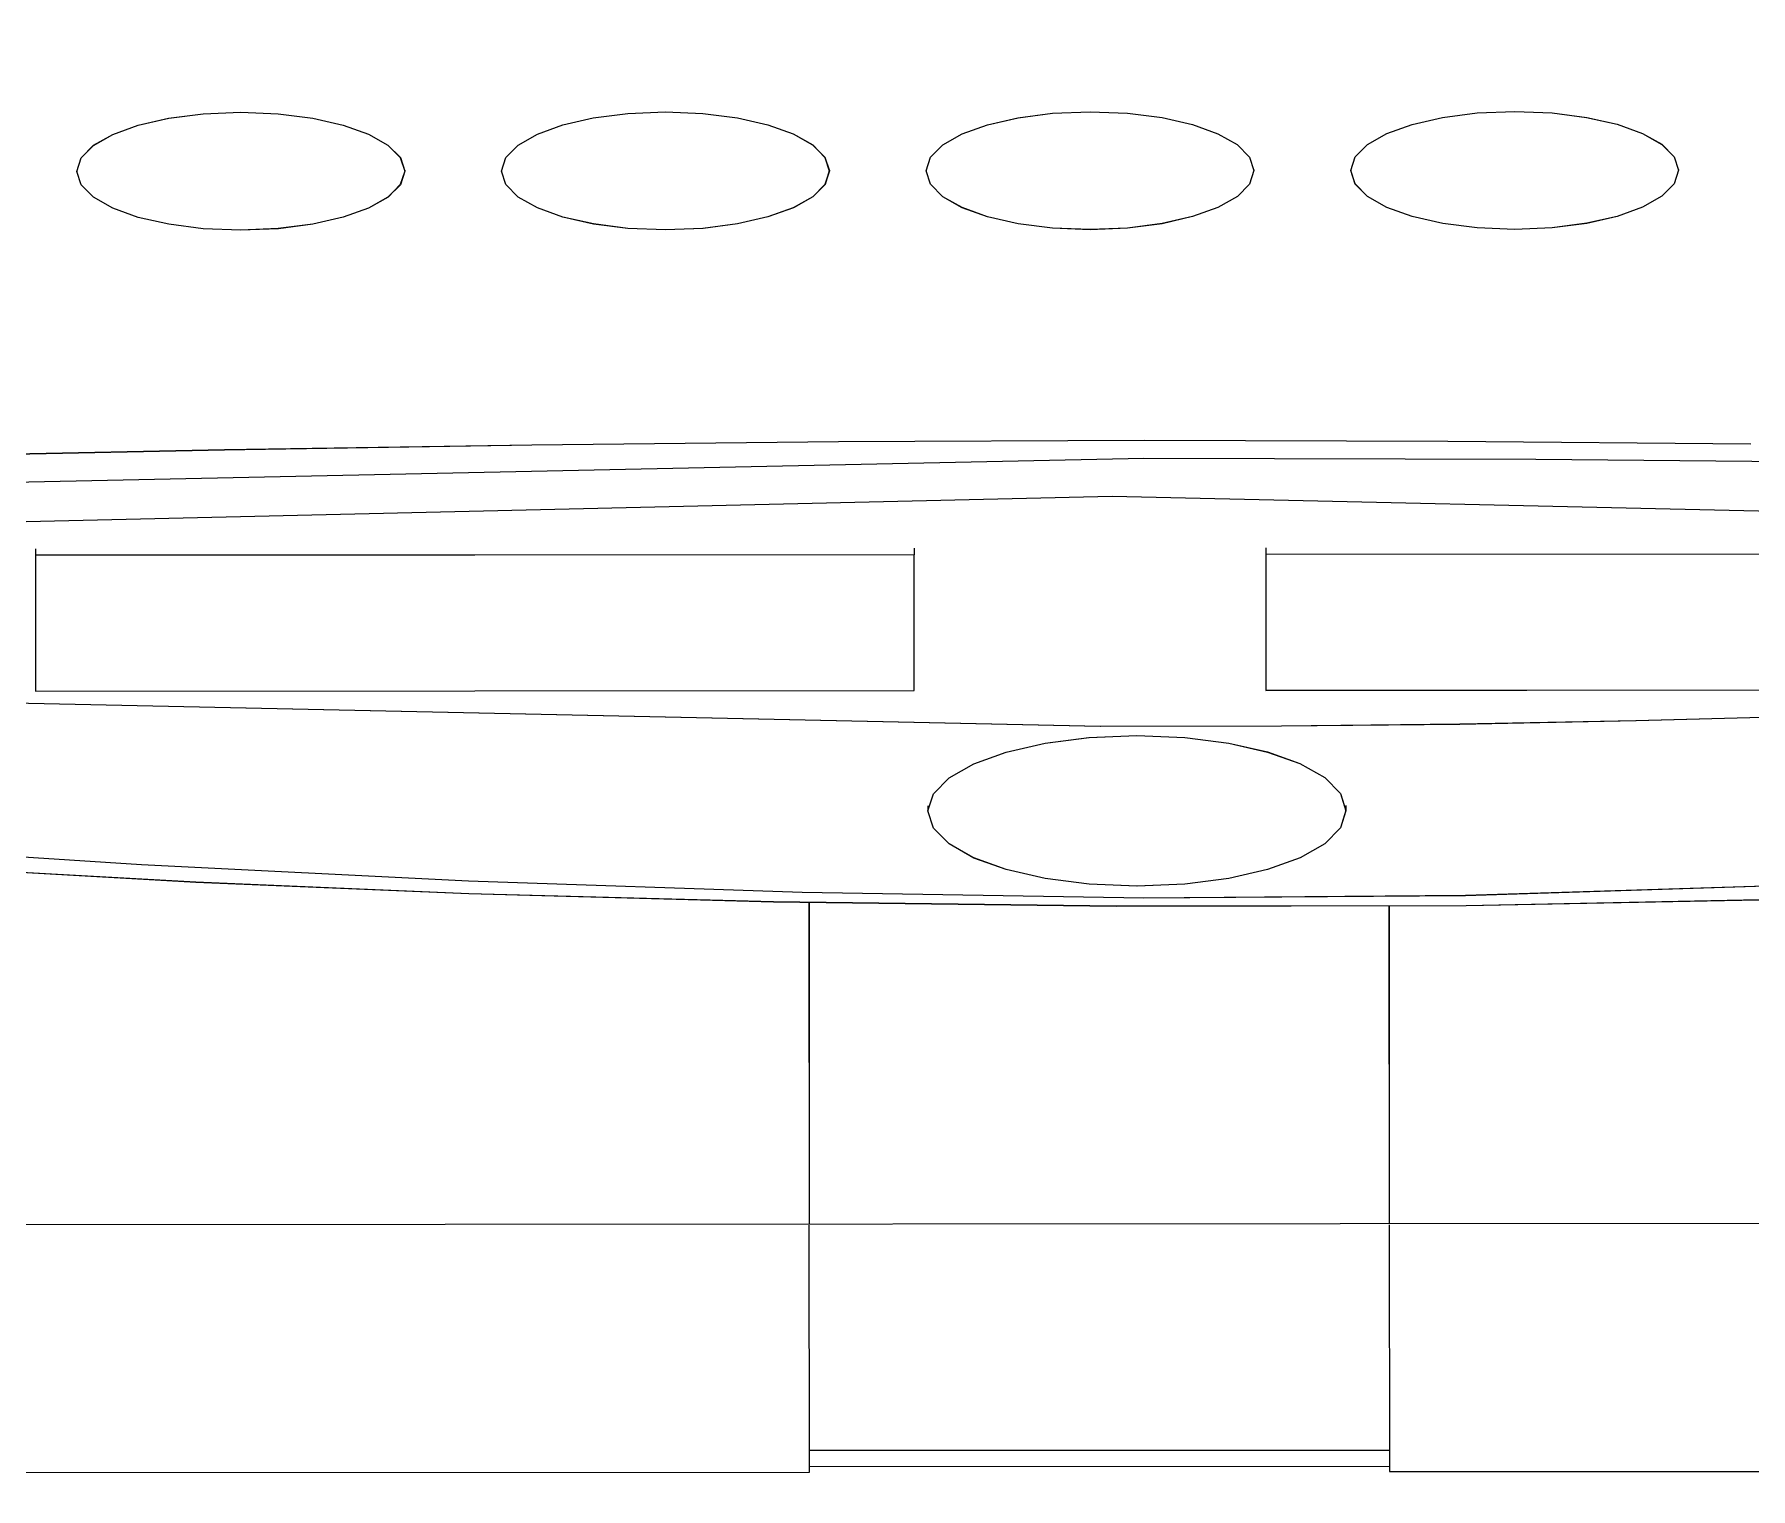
# Model space of a CAD drawing. Extents: x 5706208 to 5786773, y -2031603 to -1909573.
# Drawn here: x 5761438.3 to 5761622.8, y -1986992.2 to -1986835.8 of the extents above; entities that cross this region are included whole.
import ezdxf

# ---------------------------------------------------------------- set-up
doc = ezdxf.new("R2010")
doc.units = 0
doc.header["$LTSCALE"] = 1000
doc.header["$MEASUREMENT"] = 0
doc.layers.get('0').update_dxf_attribs({"linetype": 'CONTINUOUS'})
doc.layers.add('FURNITURE-r', color=44, linetype='CONTINUOUS')
doc.layers.add('WALL', color=7, linetype='CONTINUOUS')

# ---------------------------------------------------------------- blocks, each defined once
blk = doc.blocks.new('A$C57315646')
at = {"layer": 'FURNITURE-r', "color": 15, "lineweight": 0}
for p, q in [((2.49438, 0.66771), (2.49937, 0.43173)), ((2.41705, 0.24121), (2.41679, 0.62985)), ((2.39011, 0.62185), (2.39021, 0.46774)), ((2.45786, 0.57427), (2.45565, 0.53964)), ((2.50026, 0.53071), (2.49958, 0.56388)), ((2.49231, 0.56253), (2.49529, 0.43516)), ((2.45525, 0.56045), (2.45375, 0.53378)), ((2.47315, 0.55852), (2.47053, 0.43643)), ((2.48963, 0.55103), (2.4743, 0.55102)), ((2.4743, 0.55102), (2.47436, 0.45646)), ((2.48899, 0.45647), (2.48892, 0.55102)), ((2.52747, 0.54479), (2.52881, 0.54612)), ((2.52881, 0.54612), (2.53026, 0.54659)), ((2.53026, 0.54659), (2.53172, 0.54612)), ((2.53035, 0.54659), (2.53026, 0.54659)), ((2.53172, 0.54612), (2.53306, 0.54479)), ((2.52629, 0.54271), (2.52747, 0.54479)), ((2.53306, 0.54479), (2.53424, 0.54271)), ((2.52531, 0.53997), (2.52629, 0.54271)), ((2.53424, 0.54271), (2.53523, 0.53998)), ((2.45565, 0.53964), (2.45387, 0.50444)), ((2.52456, 0.5367), (2.52531, 0.53997)), ((2.53523, 0.53998), (2.53598, 0.5367)), ((2.52409, 0.53298), (2.52456, 0.5367)), ((2.53598, 0.5367), (2.53646, 0.53299)), ((2.45375, 0.53378), (2.45251, 0.50439)), ((2.52392, 0.52894), (2.52409, 0.53298)), ((2.53646, 0.53299), (2.53663, 0.52895)), ((2.50079, 0.49761), (2.50026, 0.53071)), ((2.52409, 0.5249), (2.52392, 0.52894)), ((2.53663, 0.52895), (2.53647, 0.52491)), ((2.52457, 0.52119), (2.52409, 0.5249)), ((2.53647, 0.52491), (2.53599, 0.52119)), ((2.52532, 0.51791), (2.52457, 0.52119)), ((2.53599, 0.52119), (2.53524, 0.51792)), ((2.52631, 0.51518), (2.52532, 0.51791)), ((2.53524, 0.51792), (2.53426, 0.51518)), ((2.52749, 0.5131), (2.52631, 0.51518)), ((2.53426, 0.51518), (2.53308, 0.5131)), ((2.52883, 0.51177), (2.52749, 0.5131)), ((2.53029, 0.5113), (2.52883, 0.51177)), ((2.53174, 0.51177), (2.53029, 0.5113)), ((2.53308, 0.5131), (2.53174, 0.51177)), ((2.53037, 0.5113), (2.53029, 0.5113)), ((2.45251, 0.50439), (2.45163, 0.4716)), ((2.45387, 0.50444), (2.45264, 0.46852)), ((2.52884, 0.50041), (2.53029, 0.50088)), ((2.53029, 0.50088), (2.53175, 0.50042)), ((2.53038, 0.50088), (2.53029, 0.50088)), ((2.52632, 0.497), (2.5275, 0.49909)), ((2.5275, 0.49909), (2.52884, 0.50041)), ((2.53175, 0.50042), (2.53309, 0.49909)), ((2.53309, 0.49909), (2.53427, 0.49701)), ((2.50114, 0.4646), (2.50079, 0.49761)), ((2.52534, 0.49427), (2.52632, 0.497)), ((2.53427, 0.49701), (2.53526, 0.49427)), ((2.52459, 0.49099), (2.52534, 0.49427)), ((2.53526, 0.49427), (2.53601, 0.491)), ((2.52412, 0.48728), (2.52459, 0.49099)), ((2.53601, 0.491), (2.53649, 0.48729)), ((2.52395, 0.48324), (2.52412, 0.48728)), ((2.53649, 0.48729), (2.53666, 0.48324)), ((2.52412, 0.47919), (2.52395, 0.48324)), ((2.53666, 0.48324), (2.5365, 0.4792)), ((2.5246, 0.47548), (2.52412, 0.47919)), ((2.5365, 0.4792), (2.53602, 0.47549)), ((2.52536, 0.47221), (2.5246, 0.47548)), ((2.53602, 0.47549), (2.53527, 0.47221)), ((2.45163, 0.4716), (2.45116, 0.43474)), ((2.52634, 0.46947), (2.52536, 0.47221)), ((2.53527, 0.47221), (2.53429, 0.46948)), ((2.52752, 0.46739), (2.52634, 0.46947)), ((2.53429, 0.46948), (2.53311, 0.46739)), ((2.39021, 0.46774), (2.41681, 0.46776)), ((2.3908, 0.46774), (2.39084, 0.40532)), ((2.39255, 0.46774), (2.39259, 0.40532)), ((2.45158, 0.46778), (2.41698, 0.46776)), ((2.45264, 0.46852), (2.45206, 0.43174)), ((2.52886, 0.46606), (2.52752, 0.46739)), ((2.53311, 0.46739), (2.53177, 0.46607)), ((2.53032, 0.4656), (2.52886, 0.46606)), ((2.53177, 0.46607), (2.53032, 0.4656)), ((2.5304, 0.4656), (2.53032, 0.4656)), ((2.50128, 0.4317), (2.50114, 0.4646)), ((2.47436, 0.45646), (2.48899, 0.45647)), ((2.4897, 0.45647), (2.48899, 0.45647)), ((2.45954, 0.45439), (2.4614, 0.45499)), ((2.4614, 0.45499), (2.46325, 0.45439)), ((2.46196, 0.45499), (2.4614, 0.45499)), ((2.52753, 0.45338), (2.52887, 0.45471)), ((2.52887, 0.45471), (2.53032, 0.45518)), ((2.53032, 0.45518), (2.53178, 0.45471)), ((2.53041, 0.45518), (2.53032, 0.45518)), ((2.53178, 0.45471), (2.53312, 0.45338)), ((2.45633, 0.45004), (2.45784, 0.45269)), ((2.45784, 0.45269), (2.45954, 0.45439)), ((2.46325, 0.45439), (2.46496, 0.4527)), ((2.46496, 0.4527), (2.46647, 0.45004)), ((2.52635, 0.4513), (2.52753, 0.45338)), ((2.53312, 0.45338), (2.5343, 0.4513)), ((2.52537, 0.44856), (2.52635, 0.4513)), ((2.5343, 0.4513), (2.53529, 0.44857)), ((2.45508, 0.44655), (2.45633, 0.45004)), ((2.46647, 0.45004), (2.46773, 0.44656)), ((2.52462, 0.44529), (2.52537, 0.44856)), ((2.53529, 0.44857), (2.53604, 0.44529)), ((2.45412, 0.44237), (2.45508, 0.44655)), ((2.46773, 0.44656), (2.46869, 0.44238)), ((2.52415, 0.44157), (2.52462, 0.44529)), ((2.53604, 0.44529), (2.53652, 0.44158)), ((2.45352, 0.43764), (2.45412, 0.44237)), ((2.46869, 0.44238), (2.4693, 0.43765)), ((2.52398, 0.43753), (2.52415, 0.44157)), ((2.53652, 0.44158), (2.53669, 0.43754)), ((2.45331, 0.43248), (2.45352, 0.43764)), ((2.4693, 0.43765), (2.46952, 0.43249)), ((2.47053, 0.43643), (2.47055, 0.41692)), ((2.52415, 0.43349), (2.52398, 0.43753)), ((2.53669, 0.43754), (2.53653, 0.4335)), ((2.45116, 0.43474), (2.45123, 0.39704)), ((2.49529, 0.43516), (2.49244, 0.30926)), ((2.45352, 0.42733), (2.45331, 0.43248)), ((2.46952, 0.43249), (2.46931, 0.42734)), ((2.52463, 0.42978), (2.52415, 0.43349)), ((2.53653, 0.4335), (2.53605, 0.42978)), ((2.45206, 0.43174), (2.45231, 0.39714)), ((2.49937, 0.43173), (2.49926, 0.38956)), ((2.50118, 0.39901), (2.50128, 0.4317)), ((2.52539, 0.4265), (2.52463, 0.42978)), ((2.53605, 0.42978), (2.5353, 0.42651)), ((2.45414, 0.42259), (2.45352, 0.42733)), ((2.46931, 0.42734), (2.4687, 0.4226)), ((2.52637, 0.42377), (2.52539, 0.4265)), ((2.5353, 0.42651), (2.53432, 0.42377)), ((2.52755, 0.42168), (2.52637, 0.42377)), ((2.53432, 0.42377), (2.53314, 0.42169)), ((2.4551, 0.41842), (2.45414, 0.42259)), ((2.4687, 0.4226), (2.46774, 0.41843)), ((2.52889, 0.42036), (2.52755, 0.42168)), ((2.53314, 0.42169), (2.5318, 0.42036)), ((2.53035, 0.41989), (2.52889, 0.42036)), ((2.5318, 0.42036), (2.53035, 0.41989)), ((2.53043, 0.41989), (2.53035, 0.41989)), ((2.45636, 0.41493), (2.4551, 0.41842)), ((2.46774, 0.41843), (2.46649, 0.41494)), ((2.48972, 0.41862), (2.47438, 0.41861)), ((2.47438, 0.41861), (2.47445, 0.32406)), ((2.48907, 0.32406), (2.48901, 0.41862)), ((2.47055, 0.41692), (2.47076, 0.39772)), ((2.45786, 0.41228), (2.45636, 0.41493)), ((2.46649, 0.41494), (2.46499, 0.41228)), ((2.45957, 0.41058), (2.45786, 0.41228)), ((2.46499, 0.41228), (2.46328, 0.41059)), ((2.46143, 0.40999), (2.45957, 0.41058)), ((2.46328, 0.41059), (2.46143, 0.40999)), ((2.46199, 0.40999), (2.46143, 0.40999)), ((2.52756, 0.40767), (2.5289, 0.409)), ((2.5289, 0.409), (2.53035, 0.40947)), ((2.53035, 0.40947), (2.53181, 0.40901)), ((2.53044, 0.40947), (2.53035, 0.40947)), ((2.53181, 0.40901), (2.53315, 0.40768)), ((2.52638, 0.40559), (2.52756, 0.40767)), ((2.53315, 0.40768), (2.53433, 0.40559)), ((2.41685, 0.40533), (2.39026, 0.40531)), ((2.39026, 0.40531), (2.39036, 0.25121)), ((2.45122, 0.40536), (2.41702, 0.40533)), ((2.5254, 0.40286), (2.52638, 0.40559)), ((2.53433, 0.40559), (2.53532, 0.40286)), ((2.52465, 0.39958), (2.5254, 0.40286)), ((2.53532, 0.40286), (2.53607, 0.39959)), ((2.52418, 0.39587), (2.52465, 0.39958)), ((2.53607, 0.39959), (2.53655, 0.39588)), ((2.47076, 0.39772), (2.47113, 0.37877)), ((2.50088, 0.36643), (2.50118, 0.39901)), ((2.45123, 0.39704), (2.45188, 0.3637)), ((2.45231, 0.39714), (2.45339, 0.36258)), ((2.52401, 0.39182), (2.52418, 0.39587)), ((2.53655, 0.39588), (2.53672, 0.39183)), ((2.52418, 0.38778), (2.52401, 0.39182)), ((2.53672, 0.39183), (2.53656, 0.38779)), ((2.49926, 0.38956), (2.4989, 0.35115)), ((2.52466, 0.38407), (2.52418, 0.38778)), ((2.53656, 0.38779), (2.53608, 0.38408)), ((2.52542, 0.38079), (2.52466, 0.38407)), ((2.53608, 0.38408), (2.53533, 0.3808)), ((2.5264, 0.37806), (2.52542, 0.38079)), ((2.53533, 0.3808), (2.53435, 0.37807)), ((2.47113, 0.37877), (2.47163, 0.36003)), ((2.52758, 0.37598), (2.5264, 0.37806)), ((2.53435, 0.37807), (2.53317, 0.37598)), ((2.52892, 0.37465), (2.52758, 0.37598)), ((2.53317, 0.37598), (2.53183, 0.37465)), ((2.53038, 0.37419), (2.52892, 0.37465)), ((2.53183, 0.37465), (2.53038, 0.37419)), ((2.53046, 0.37419), (2.53038, 0.37419))]:
    blk.add_line(p, q, dxfattribs=at)

msp = doc.modelspace()

# ---------------------------------------------------------------- linework, layer by layer
at = {"layer": 'FURNITURE-r', "color": 15, "lineweight": 0}
for p, q in [((5761446.74, -1986846.53), (5761449.47, -1986845.55)), ((5761449.47, -1986845.55), (5761452.74, -1986844.8)), ((5761452.74, -1986844.8), (5761456.45, -1986844.32)), ((5761456.45, -1986844.32), (5761460.49, -1986844.15)), ((5761460.49, -1986844.15), (5761464.53, -1986844.31)), ((5761464.53, -1986844.31), (5761468.23, -1986844.79)), ((5761468.23, -1986844.79), (5761471.51, -1986845.53)), ((5761471.51, -1986845.53), (5761474.24, -1986846.52)), ((5761492.4, -1986846.5), (5761495.13, -1986845.52)), ((5761495.13, -1986845.52), (5761498.4, -1986844.77)), ((5761498.4, -1986844.77), (5761502.11, -1986844.29)), ((5761502.11, -1986844.29), (5761506.15, -1986844.12)), ((5761506.15, -1986844.12), (5761510.19, -1986844.28)), ((5761510.19, -1986844.28), (5761513.89, -1986844.76)), ((5761513.89, -1986844.76), (5761517.17, -1986845.5)), ((5761517.17, -1986845.5), (5761519.9, -1986846.49)), ((5761538.06, -1986846.47), (5761540.79, -1986845.49)), ((5761540.79, -1986845.49), (5761544.06, -1986844.74)), ((5761544.06, -1986844.74), (5761547.77, -1986844.26)), ((5761547.77, -1986844.26), (5761551.81, -1986844.09)), ((5761551.81, -1986844.09), (5761555.85, -1986844.25)), ((5761555.85, -1986844.25), (5761559.55, -1986844.73)), ((5761559.55, -1986844.73), (5761562.83, -1986845.47)), ((5761562.83, -1986845.47), (5761565.56, -1986846.46)), ((5761583.72, -1986846.44), (5761586.45, -1986845.46)), ((5761586.45, -1986845.46), (5761589.72, -1986844.71)), ((5761589.72, -1986844.71), (5761593.43, -1986844.23)), ((5761593.43, -1986844.23), (5761597.47, -1986844.06)), ((5761597.47, -1986844.06), (5761601.51, -1986844.22)), ((5761601.51, -1986844.22), (5761605.21, -1986844.7)), ((5761605.21, -1986844.7), (5761608.49, -1986845.44)), ((5761608.49, -1986845.44), (5761611.22, -1986846.43)), ((5761443.33, -1986849.05), (5761444.66, -1986847.71)), ((5761444.66, -1986847.71), (5761446.74, -1986846.53)), ((5761474.24, -1986846.52), (5761476.32, -1986847.69)), ((5761476.32, -1986847.69), (5761477.65, -1986849.03)), ((5761488.99, -1986849.02), (5761490.32, -1986847.68)), ((5761490.32, -1986847.68), (5761492.4, -1986846.5)), ((5761519.9, -1986846.49), (5761521.98, -1986847.66)), ((5761521.98, -1986847.66), (5761523.31, -1986849)), ((5761534.65, -1986848.99), (5761535.98, -1986847.65)), ((5761535.98, -1986847.65), (5761538.06, -1986846.47)), ((5761565.56, -1986846.46), (5761567.64, -1986847.63)), ((5761567.64, -1986847.63), (5761568.97, -1986848.97)), ((5761580.31, -1986848.96), (5761581.64, -1986847.62)), ((5761581.64, -1986847.62), (5761583.72, -1986846.44)), ((5761611.22, -1986846.43), (5761613.3, -1986847.6)), ((5761613.3, -1986847.6), (5761614.63, -1986848.94)), ((5761442.87, -1986850.51), (5761443.33, -1986849.05)), ((5761477.65, -1986849.03), (5761478.12, -1986850.48)), ((5761488.53, -1986850.48), (5761488.99, -1986849.02)), ((5761523.31, -1986849), (5761523.78, -1986850.45)), ((5761534.19, -1986850.45), (5761534.65, -1986848.99)), ((5761568.97, -1986848.97), (5761569.44, -1986850.42)), ((5761579.85, -1986850.42), (5761580.31, -1986848.96)), ((5761614.63, -1986848.94), (5761615.1, -1986850.39)), ((5761442.87, -1986850.43), (5761442.87, -1986850.51)), ((5761443.33, -1986851.96), (5761442.87, -1986850.51)), ((5761478.12, -1986850.48), (5761477.65, -1986851.94)), ((5761478.12, -1986850.4), (5761478.12, -1986850.48)), ((5761488.53, -1986850.4), (5761488.53, -1986850.48)), ((5761488.99, -1986851.93), (5761488.53, -1986850.48)), ((5761523.78, -1986850.45), (5761523.31, -1986851.91)), ((5761523.78, -1986850.37), (5761523.78, -1986850.45)), ((5761534.19, -1986850.37), (5761534.19, -1986850.45)), ((5761534.65, -1986851.9), (5761534.19, -1986850.45)), ((5761569.44, -1986850.42), (5761568.97, -1986851.88)), ((5761569.44, -1986850.34), (5761569.44, -1986850.42)), ((5761579.85, -1986850.34), (5761579.85, -1986850.42)), ((5761580.31, -1986851.87), (5761579.85, -1986850.42)), ((5761615.1, -1986850.39), (5761614.63, -1986851.85)), ((5761615.1, -1986850.31), (5761615.1, -1986850.39)), ((5761444.66, -1986853.3), (5761443.33, -1986851.96)), ((5761477.65, -1986851.94), (5761476.33, -1986853.28)), ((5761490.32, -1986853.27), (5761488.99, -1986851.93)), ((5761521.99, -1986853.25), (5761519.9, -1986854.43)), ((5761523.31, -1986851.91), (5761521.99, -1986853.25)), ((5761535.98, -1986853.24), (5761534.65, -1986851.9)), ((5761538.06, -1986854.41), (5761535.98, -1986853.24)), ((5761567.65, -1986853.22), (5761565.56, -1986854.4)), ((5761568.97, -1986851.88), (5761567.65, -1986853.22)), ((5761581.64, -1986853.21), (5761580.31, -1986851.87)), ((5761583.72, -1986854.38), (5761581.64, -1986853.21)), ((5761613.3, -1986853.18), (5761611.22, -1986854.37)), ((5761614.63, -1986851.85), (5761613.3, -1986853.18)), ((5761446.74, -1986854.47), (5761444.66, -1986853.3)), ((5761449.48, -1986855.46), (5761446.74, -1986854.47)), ((5761474.24, -1986854.46), (5761471.51, -1986855.44)), ((5761476.33, -1986853.28), (5761474.24, -1986854.46)), ((5761492.4, -1986854.44), (5761490.32, -1986853.27)), ((5761495.14, -1986855.43), (5761492.4, -1986854.44)), ((5761519.9, -1986854.43), (5761517.17, -1986855.41)), ((5761540.8, -1986855.4), (5761538.06, -1986854.41)), ((5761565.56, -1986854.4), (5761562.83, -1986855.38)), ((5761586.45, -1986855.36), (5761583.72, -1986854.38)), ((5761611.22, -1986854.37), (5761608.49, -1986855.35)), ((5761452.75, -1986856.2), (5761449.48, -1986855.46)), ((5761456.46, -1986856.68), (5761452.75, -1986856.2)), ((5761460.5, -1986856.84), (5761456.46, -1986856.68)), ((5761464.53, -1986856.67), (5761460.5, -1986856.84)), ((5761468.24, -1986856.19), (5761464.53, -1986856.67)), ((5761471.51, -1986855.44), (5761468.24, -1986856.19)), ((5761498.41, -1986856.17), (5761495.14, -1986855.43)), ((5761502.12, -1986856.65), (5761498.41, -1986856.17)), ((5761506.16, -1986856.81), (5761502.12, -1986856.65)), ((5761510.19, -1986856.64), (5761506.16, -1986856.81)), ((5761513.9, -1986856.16), (5761510.19, -1986856.64)), ((5761517.17, -1986855.41), (5761513.9, -1986856.16)), ((5761544.07, -1986856.14), (5761540.8, -1986855.4)), ((5761547.78, -1986856.62), (5761544.07, -1986856.14)), ((5761551.82, -1986856.78), (5761547.78, -1986856.62)), ((5761555.85, -1986856.61), (5761551.82, -1986856.78)), ((5761559.56, -1986856.13), (5761555.85, -1986856.61)), ((5761562.83, -1986855.38), (5761559.56, -1986856.13)), ((5761589.73, -1986856.11), (5761586.45, -1986855.36)), ((5761593.44, -1986856.59), (5761589.73, -1986856.11)), ((5761597.48, -1986856.75), (5761593.44, -1986856.59)), ((5761601.51, -1986856.58), (5761597.48, -1986856.75)), ((5761605.22, -1986856.1), (5761601.51, -1986856.58)), ((5761608.49, -1986855.35), (5761605.22, -1986856.1)), ((5761458.73, -1986880.48), (5761425.59, -1986881.16)), ((5761491.8, -1986879.95), (5761458.73, -1986880.48)), ((5761524.77, -1986879.6), (5761491.8, -1986879.95)), ((5761557.64, -1986879.46), (5761524.77, -1986879.6)), ((5761590.3, -1986879.56), (5761557.64, -1986879.46)), ((5761622.85, -1986879.86), (5761590.3, -1986879.56)), ((5761321.86, -1986886.35), (5761557.61, -1986881.37)), ((5761557.61, -1986881.37), (5761599.73, -1986881.48)), ((5761599.73, -1986881.48), (5761638.11, -1986881.84)), ((5761426.94, -1986888.42), (5761554.18, -1986885.44)), ((5761554.18, -1986885.44), (5761679.96, -1986888.3)), ((5761438.43, -1986891.1), (5761438.44, -1986906.42)), ((5761532.89, -1986891.74), (5761438.43, -1986891.81)), ((5761532.89, -1986891.03), (5761532.89, -1986891.74)), ((5761532.9, -1986906.36), (5761532.89, -1986891.74)), ((5761570.71, -1986891.01), (5761570.72, -1986906.33)), ((5761665.17, -1986891.66), (5761570.71, -1986891.72)), ((5761438.44, -1986906.42), (5761532.9, -1986906.36)), ((5761570.72, -1986906.33), (5761665.18, -1986906.27)), ((5761430.94, -1986907.57), (5761552.92, -1986910.18)), ((5761552.92, -1986910.18), (5761572.4, -1986910.16)), ((5761572.4, -1986910.16), (5761591.58, -1986909.95)), ((5761591.58, -1986909.95), (5761610.51, -1986909.58)), ((5761610.51, -1986909.58), (5761629.24, -1986909.08)), ((5761542.8, -1986912.98), (5761546.97, -1986912.02)), ((5761546.97, -1986912.02), (5761551.7, -1986911.41)), ((5761551.7, -1986911.41), (5761556.85, -1986911.19)), ((5761556.85, -1986911.19), (5761562, -1986911.4)), ((5761562, -1986911.4), (5761566.73, -1986912.01)), ((5761566.73, -1986912.01), (5761570.9, -1986912.96)), ((5761539.32, -1986914.24), (5761542.8, -1986912.98)), ((5761570.9, -1986912.96), (5761574.38, -1986914.22)), ((5761534.97, -1986917.45), (5761536.66, -1986915.74)), ((5761536.66, -1986915.74), (5761539.32, -1986914.24)), ((5761574.38, -1986914.22), (5761577.04, -1986915.72)), ((5761577.04, -1986915.72), (5761578.73, -1986917.42)), ((5761534.38, -1986919.3), (5761534.97, -1986917.45)), ((5761578.73, -1986917.42), (5761579.33, -1986919.28)), ((5761534.38, -1986918.74), (5761534.38, -1986919.3)), ((5761534.97, -1986921.16), (5761534.38, -1986919.3)), ((5761579.33, -1986919.28), (5761578.74, -1986921.13)), ((5761579.33, -1986918.71), (5761579.33, -1986919.28)), ((5761536.67, -1986922.86), (5761534.97, -1986921.16)), ((5761578.74, -1986921.13), (5761577.04, -1986922.84)), ((5761415.21, -1986922.84), (5761449.81, -1986925.05)), ((5761539.32, -1986924.36), (5761536.67, -1986922.86)), ((5761577.04, -1986922.84), (5761574.39, -1986924.34)), ((5761449.81, -1986925.05), (5761484.98, -1986926.82)), ((5761542.8, -1986925.62), (5761539.32, -1986924.36)), ((5761574.39, -1986924.34), (5761570.91, -1986925.6)), ((5761429.02, -1986925.44), (5761455.66, -1986926.95)), ((5761455.66, -1986926.95), (5761485.02, -1986928.18)), ((5761484.98, -1986926.82), (5761520.86, -1986928.05)), ((5761546.98, -1986926.57), (5761542.8, -1986925.62)), ((5761551.71, -1986927.18), (5761546.98, -1986926.57)), ((5761566.74, -1986926.56), (5761562.01, -1986927.17)), ((5761570.91, -1986925.6), (5761566.74, -1986926.56)), ((5761485.02, -1986928.18), (5761517.78, -1986929.06)), ((5761520.86, -1986928.05), (5761557.6, -1986928.64)), ((5761556.86, -1986927.39), (5761551.71, -1986927.18)), ((5761562.01, -1986927.17), (5761556.86, -1986927.39)), ((5761557.6, -1986928.64), (5761592.17, -1986928.38)), ((5761592.17, -1986928.38), (5761626.69, -1986927.3)), ((5761592.26, -1986929.46), (5761625.57, -1986928.81)), ((5761517.78, -1986929.06), (5761554.61, -1986929.53)), ((5761521.59, -1986929.11), (5761521.62, -1986963.68)), ((5761554.61, -1986929.53), (5761592.26, -1986929.46)), ((5761583.96, -1986929.48), (5761583.98, -1986963.63)), ((5761747.94, -1986963.61), (5761359.69, -1986963.87)), ((5761521.63, -1986990.42), (5761521.62, -1986963.85)), ((5761583.98, -1986963.81), (5761584, -1986990.37)), ((5761521.63, -1986988.08), (5761584, -1986988.04)), ((5761521.63, -1986989.83), (5761584, -1986989.79)), ((5761367.68, -1986990.52), (5761521.63, -1986990.42)), ((5761584, -1986990.37), (5761737.95, -1986990.27))]:
    msp.add_line(p, q, dxfattribs=at)
at = {"layer": 'WALL', "color": 8, "ltscale": 0.1}
msp.add_arc((5760805.73, -1988080.82), 2535, 355.89897, 179.46693, dxfattribs=at)

# ---------------------------------------------------------------- block references
at = {"color": 8, "ltscale": 10, "xscale": 998.9986730661869, "yscale": 998.9986730661869, "zscale": 998.9986730661869, "rotation": 90}
msp.add_blockref('A$C57315646', (5761988.91, -1989378.24), dxfattribs=at)

doc.saveas('drawing.dxf')
